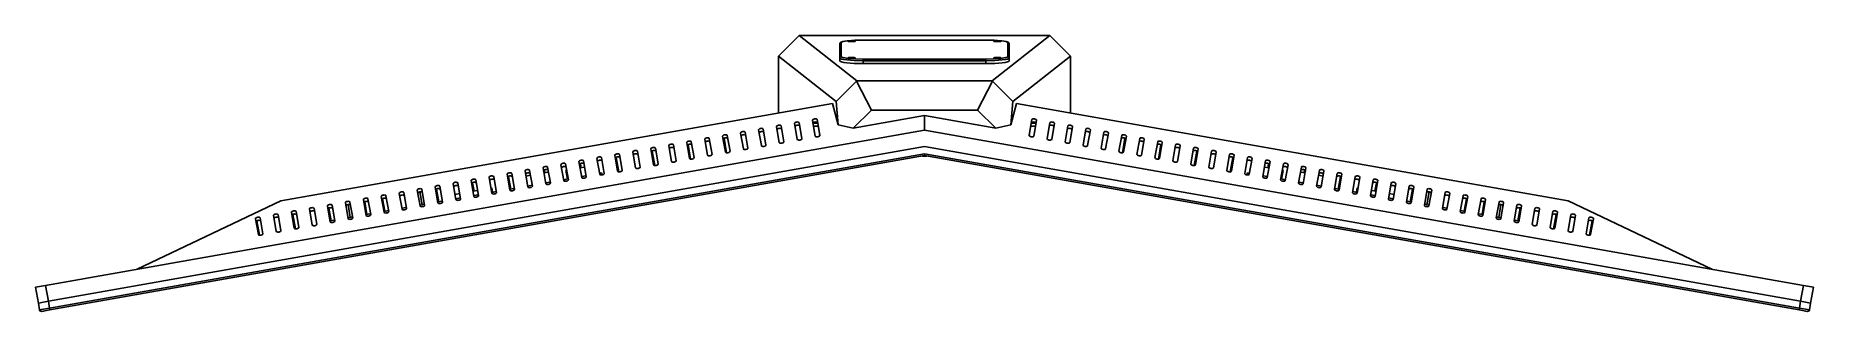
# Model space of a CAD drawing. Header units: millimetres. Extents: x -609 to 609, y -46 to 143.
import ezdxf

# ---------------------------------------------------------------- set-up
doc = ezdxf.new("R2010")
doc.units = ezdxf.units.MM
doc.layers.add('OUTLINE', color=7, linetype='Continuous')

msp = doc.modelspace()

# ---------------------------------------------------------------- linework, layer by layer
at = {"layer": 'OUTLINE'}
for points in [[(-85.853, 143), (-100, 128.91)], [(85.853, 143), (-85.853, 143)], [(-85.853, 143), (-46.47, 112.056)], [(-58, 137.251), (-57.902, 137.727), (-57.518, 138.239), (-57.16, 138.481), (-56.632, 138.712), (-55.566, 139.009), (-54.409, 139.228), (-52.943, 139.431), (-49.252, 139.753), (-42, 139.965)], [(-58, 137.251), (-57.924, 137.632), (-57.707, 137.954), (-57.383, 138.169), (-57, 138.245)], [(-58, 127.656), (-58, 137.251)], [(-57, 138.245), (-56.712, 138.579), (-55.858, 138.901), (-54.472, 139.197), (-52.607, 139.457), (-47.74, 139.828), (-42, 139.958)], [(-57, 128.65), (-57, 138.245)], [(-47.4, 139.159), (-47.598, 139.272), (-48.162, 139.369), (-50, 139.456), (-51.838, 139.369), (-52.402, 139.272), (-52.6, 139.159)], [(-52.6, 139.159), (-52.402, 139.045), (-51.838, 138.949), (-50, 138.862), (-48.162, 138.949), (-47.598, 139.045), (-47.4, 139.159)], [(-42, 139.958), (-42, 139.965)], [(-42, 139.965), (-42, 139.958)], [(-42, 139.965), (42, 139.965)], [(-42, 139.958), (42, 139.958)], [(42, 139.958), (42, 139.965)], [(42, 139.965), (42, 139.958)], [(42, 139.965), (49.251, 139.753), (52.941, 139.431), (54.406, 139.228), (55.56, 139.01), (56.66, 138.702), (57.527, 138.23), (57.902, 137.728), (58, 137.251)], [(42, 139.958), (47.74, 139.828), (52.607, 139.457), (54.472, 139.197), (55.858, 138.901), (56.712, 138.579), (57, 138.245)], [(46.47, 112.056), (85.853, 143)], [(52.6, 139.159), (52.402, 139.272), (51.838, 139.369), (50, 139.456), (48.162, 139.369), (47.598, 139.272), (47.4, 139.159)], [(47.4, 139.159), (47.598, 139.045), (48.162, 138.949), (50, 138.862), (51.838, 138.949), (52.402, 139.045), (52.6, 139.159)], [(58, 137.251), (57.924, 137.632), (57.707, 137.954), (57.383, 138.169), (57, 138.245)], [(57, 138.245), (57, 128.65)], [(58, 137.251), (58, 127.656)], [(85.853, 143), (100, 128.91)], [(-100, 128.91), (-100, 90.061)], [(-100, 128.91), (-60.59, 97.945)], [(-58, 127.656), (-57.924, 128.036), (-57.707, 128.359), (-57.383, 128.574), (-57, 128.65)], [(-58, 127.656), (-58, 125.669)], [(-58, 125.669), (-58, 127.656)], [(-42, 125.828), (-48.123, 125.968), (-53.314, 126.364), (-55.304, 126.641), (-56.782, 126.957), (-57.693, 127.3), (-58, 127.656)], [(-58, 125.669), (-57.693, 125.313), (-56.782, 124.97), (-55.304, 124.654), (-53.314, 124.377), (-48.123, 123.981), (-42, 123.842)], [(-42, 126.936), (-47.74, 127.067), (-52.607, 127.438), (-54.472, 127.698), (-55.858, 127.994), (-56.712, 128.315), (-57, 128.65)], [(-47.4, 127.736), (-47.598, 127.849), (-48.162, 127.946), (-50, 128.033), (-51.838, 127.946), (-52.402, 127.849), (-52.6, 127.736)], [(-52.6, 127.736), (-52.402, 127.622), (-51.838, 127.526), (-50, 127.439), (-48.162, 127.526), (-47.598, 127.622), (-47.4, 127.736)], [(-42, 125.828), (-42, 126.936)], [(42, 126.936), (-42, 126.936)], [(-42, 123.842), (-42, 125.828)], [(42, 125.828), (-42, 125.828)], [(-42, 123.842), (42, 123.842)], [(57, 128.65), (56.712, 128.315), (55.858, 127.994), (54.472, 127.698), (52.607, 127.438), (47.74, 127.067), (42, 126.936)], [(58, 127.656), (57.693, 127.3), (56.782, 126.957), (55.304, 126.641), (53.314, 126.364), (48.123, 125.968), (42, 125.828)], [(42, 125.828), (42, 126.936)], [(42, 123.842), (42, 125.828)], [(42, 123.842), (48.123, 123.981), (53.314, 124.377), (55.304, 124.654), (56.782, 124.97), (57.693, 125.313), (58, 125.669)], [(52.6, 127.736), (52.402, 127.849), (51.838, 127.946), (50, 128.033), (48.162, 127.946), (47.598, 127.849), (47.4, 127.736)], [(47.4, 127.736), (47.598, 127.622), (48.162, 127.526), (50, 127.439), (51.838, 127.526), (52.402, 127.622), (52.6, 127.736)], [(58, 127.656), (57.924, 128.036), (57.707, 128.359), (57.383, 128.574), (57, 128.65)], [(58, 125.669), (58, 127.656)], [(60.59, 97.945), (100, 128.91)], [(100, 128.91), (100, 90.061)], [(-46.627, 111.852), (-60.59, 97.945)], [(-46.627, 111.852), (-46.47, 112.056)], [(-36.418, 92), (-46.627, 111.852)], [(46.47, 112.056), (-46.47, 112.056)], [(36.418, 92), (46.627, 111.852)], [(46.627, 111.852), (46.47, 112.056)], [(46.627, 111.852), (60.59, 97.945)], [(-60.59, 97.945), (-59.078, 81.923)], [(60.59, 97.945), (59.078, 81.923)], [(-441.13, 29.911), (-63.122, 96.564)], [(-76.759, 84.992), (-76.69, 85.303), (-76.392, 85.609), (-75.909, 85.863), (-75.316, 86.027), (-74.703, 86.075), (-74.163, 86.002), (-73.778, 85.816), (-73.607, 85.548)], [(-71.707, 74.77), (-73.607, 85.548)], [(-63.122, 96.564), (-59.078, 81.923)], [(-36.418, 92), (-48.83, 79.638)], [(-48.83, 79.638), (0, 88.248)], [(36.418, 92), (-36.418, 92)], [(0, 78.247), (0, 88.248)], [(48.83, 79.638), (0, 88.248)], [(36.418, 92), (48.83, 79.638)], [(63.122, 96.564), (59.078, 81.923)], [(441.13, 29.911), (63.122, 96.564)], [(73.607, 85.548), (71.707, 74.77)], [(73.607, 85.548), (73.778, 85.816), (74.163, 86.002), (74.703, 86.075), (75.316, 86.027), (75.909, 85.863), (76.392, 85.609), (76.69, 85.303), (76.759, 84.992)], [(0, 78.247), (-602.231, -27.943)], [(-138.309, 74.139), (-138.24, 74.45), (-137.942, 74.756), (-137.46, 75.01), (-136.867, 75.174), (-136.254, 75.222), (-135.714, 75.149), (-135.329, 74.963), (-135.158, 74.695)], [(-138.309, 74.139), (-136.409, 63.361)], [(-133.257, 63.917), (-135.158, 74.695)], [(-125.999, 76.31), (-125.93, 76.621), (-125.632, 76.926), (-125.15, 77.18), (-124.557, 77.344), (-123.944, 77.393), (-123.404, 77.319), (-123.019, 77.134), (-122.848, 76.866)], [(-125.999, 76.31), (-124.099, 65.532)], [(-125.618, 74.15), (-125.549, 74.461), (-125.251, 74.766), (-124.769, 75.02), (-124.176, 75.184), (-123.563, 75.233), (-123.023, 75.159), (-122.638, 74.974), (-122.467, 74.706)], [(-120.947, 66.088), (-122.848, 76.866)], [(-113.689, 78.481), (-113.62, 78.791), (-113.322, 79.097), (-112.84, 79.351), (-112.247, 79.515), (-111.634, 79.564), (-111.093, 79.49), (-110.709, 79.305), (-110.538, 79.036)], [(-113.689, 78.481), (-111.789, 67.703)], [(-113.308, 76.321), (-113.239, 76.631), (-112.941, 76.937), (-112.459, 77.191), (-111.866, 77.355), (-111.253, 77.404), (-110.713, 77.33), (-110.328, 77.145), (-110.157, 76.876)], [(-108.637, 68.258), (-110.538, 79.036)], [(-101.379, 80.651), (-101.31, 80.962), (-101.012, 81.267), (-100.529, 81.522), (-99.937, 81.685), (-99.323, 81.734), (-98.783, 81.66), (-98.399, 81.475), (-98.228, 81.207)], [(-101.379, 80.651), (-99.478, 69.873)], [(-100.998, 78.491), (-100.929, 78.802), (-100.631, 79.108), (-100.149, 79.362), (-99.556, 79.526), (-98.943, 79.574), (-98.403, 79.5), (-98.018, 79.315), (-97.847, 79.047)], [(-96.327, 70.429), (-98.228, 81.207)], [(-89.069, 82.822), (-89, 83.132), (-88.702, 83.438), (-88.219, 83.692), (-87.626, 83.856), (-87.013, 83.905), (-86.473, 83.831), (-86.088, 83.646), (-85.917, 83.377)], [(-89.069, 82.822), (-87.168, 72.044)], [(-88.688, 80.662), (-88.619, 80.973), (-88.321, 81.278), (-87.839, 81.532), (-87.246, 81.696), (-86.633, 81.745), (-86.092, 81.671), (-85.708, 81.486), (-85.537, 81.218)], [(-84.017, 72.6), (-85.917, 83.377)], [(-76.759, 84.992), (-74.858, 74.214)], [(-76.378, 82.833), (-76.309, 83.143), (-76.011, 83.449), (-75.528, 83.703), (-74.936, 83.867), (-74.322, 83.916), (-73.782, 83.842), (-73.397, 83.657), (-73.227, 83.388)], [(-76.37, 83), (-73.158, 83)], [(-76.073, 81.104), (-72.824, 81.104)], [(-71.707, 74.77), (-71.776, 74.46), (-72.074, 74.154), (-72.556, 73.9), (-73.149, 73.736), (-73.762, 73.687), (-74.302, 73.761), (-74.687, 73.946), (-74.858, 74.214)], [(-48.83, 79.638), (-59.078, 81.923)], [(0, 78.247), (602.231, -27.943)], [(59.078, 81.923), (48.83, 79.638)], [(74.858, 74.214), (74.687, 73.946), (74.302, 73.761), (73.762, 73.687), (73.149, 73.736), (72.556, 73.9), (72.074, 74.154), (71.776, 74.46), (71.707, 74.77)], [(72.824, 81.104), (76.073, 81.104)], [(73.158, 83), (76.37, 83)], [(73.227, 83.388), (73.397, 83.657), (73.782, 83.842), (74.322, 83.916), (74.936, 83.867), (75.528, 83.703), (76.011, 83.449), (76.309, 83.143), (76.378, 82.833)], [(74.858, 74.214), (76.759, 84.992)], [(85.917, 83.377), (84.017, 72.6)], [(85.537, 81.218), (85.708, 81.486), (86.092, 81.671), (86.633, 81.745), (87.246, 81.696), (87.839, 81.532), (88.321, 81.278), (88.619, 80.973), (88.688, 80.662)], [(85.917, 83.377), (86.088, 83.646), (86.473, 83.831), (87.013, 83.905), (87.626, 83.856), (88.219, 83.692), (88.702, 83.438), (89, 83.132), (89.069, 82.822)], [(87.168, 72.044), (89.069, 82.822)], [(98.228, 81.207), (96.327, 70.429)], [(97.847, 79.047), (98.018, 79.315), (98.403, 79.5), (98.943, 79.574), (99.556, 79.526), (100.149, 79.362), (100.631, 79.108), (100.929, 78.802), (100.998, 78.491)], [(98.228, 81.207), (98.399, 81.475), (98.783, 81.66), (99.323, 81.734), (99.937, 81.685), (100.529, 81.522), (101.012, 81.267), (101.31, 80.962), (101.379, 80.651)], [(99.478, 69.873), (101.379, 80.651)], [(110.538, 79.036), (108.637, 68.258)], [(110.157, 76.876), (110.328, 77.145), (110.713, 77.33), (111.253, 77.404), (111.866, 77.355), (112.459, 77.191), (112.941, 76.937), (113.239, 76.631), (113.308, 76.321)], [(110.538, 79.036), (110.709, 79.305), (111.093, 79.49), (111.634, 79.564), (112.247, 79.515), (112.84, 79.351), (113.322, 79.097), (113.62, 78.791), (113.689, 78.481)], [(111.789, 67.703), (113.689, 78.481)], [(122.848, 76.866), (120.947, 66.088)], [(122.467, 74.706), (122.638, 74.974), (123.023, 75.159), (123.563, 75.233), (124.176, 75.184), (124.769, 75.02), (125.251, 74.766), (125.549, 74.461), (125.618, 74.15)], [(122.848, 76.866), (123.019, 77.134), (123.404, 77.319), (123.944, 77.393), (124.557, 77.344), (125.15, 77.18), (125.632, 76.926), (125.93, 76.621), (125.999, 76.31)], [(124.099, 65.532), (125.999, 76.31)], [(135.158, 74.695), (133.257, 63.917)], [(135.158, 74.695), (135.329, 74.963), (135.714, 75.149), (136.254, 75.222), (136.867, 75.174), (137.46, 75.01), (137.942, 74.756), (138.24, 74.45), (138.309, 74.139)], [(136.409, 63.361), (138.309, 74.139)], [(0, 67.077), (-600.321, -38.776)], [(0, 67.077), (-600.321, -38.776)], [(-599.487, -43.503), (0, 62.203)], [(-599.279, -44.684), (0, 60.985)], [(-212.17, 61.116), (-212.101, 61.426), (-211.803, 61.732), (-211.32, 61.986), (-210.727, 62.15), (-210.114, 62.199), (-209.574, 62.125), (-209.189, 61.94), (-209.018, 61.671)], [(-212.17, 61.116), (-210.269, 50.338)], [(-207.118, 50.893), (-209.018, 61.671)], [(-199.86, 63.286), (-199.791, 63.597), (-199.492, 63.903), (-199.01, 64.157), (-198.417, 64.321), (-197.804, 64.369), (-197.264, 64.296), (-196.879, 64.11), (-196.708, 63.842)], [(-199.86, 63.286), (-197.959, 52.508)], [(-199.479, 61.127), (-199.41, 61.437), (-199.112, 61.743), (-198.629, 61.997), (-198.037, 62.161), (-197.423, 62.21), (-196.883, 62.136), (-196.498, 61.951), (-196.327, 61.682)], [(-194.808, 53.064), (-196.708, 63.842)], [(-187.55, 65.457), (-187.481, 65.768), (-187.182, 66.073), (-186.7, 66.327), (-186.107, 66.491), (-185.494, 66.54), (-184.954, 66.466), (-184.569, 66.281), (-184.398, 66.013)], [(-187.55, 65.457), (-185.649, 54.679)], [(-187.169, 63.297), (-187.1, 63.608), (-186.802, 63.913), (-186.319, 64.167), (-185.726, 64.331), (-185.113, 64.38), (-184.573, 64.306), (-184.188, 64.121), (-184.017, 63.853)], [(-186.59, 64.044), (-184.85, 54.175)], [(-182.498, 55.235), (-184.398, 66.013)], [(-175.24, 67.628), (-175.171, 67.938), (-174.872, 68.244), (-174.39, 68.498), (-173.797, 68.662), (-173.184, 68.711), (-172.644, 68.637), (-172.259, 68.452), (-172.088, 68.183)], [(-175.24, 67.628), (-173.339, 56.85)], [(-174.859, 65.468), (-174.79, 65.778), (-174.491, 66.084), (-174.009, 66.338), (-173.416, 66.502), (-172.803, 66.551), (-172.263, 66.477), (-171.878, 66.292), (-171.707, 66.023)], [(-170.188, 57.405), (-172.088, 68.183)], [(-162.929, 69.798), (-162.861, 70.109), (-162.562, 70.414), (-162.08, 70.668), (-161.487, 70.832), (-160.874, 70.881), (-160.334, 70.807), (-159.949, 70.622), (-159.778, 70.354)], [(-162.929, 69.798), (-161.029, 59.02)], [(-162.549, 67.638), (-162.48, 67.949), (-162.181, 68.255), (-161.699, 68.509), (-161.106, 68.673), (-160.493, 68.721), (-159.953, 68.647), (-159.568, 68.462), (-159.397, 68.194)], [(-161.969, 68.385), (-160.229, 58.516)], [(-157.878, 59.576), (-159.778, 70.354)], [(-150.619, 71.969), (-150.55, 72.279), (-150.252, 72.585), (-149.77, 72.839), (-149.177, 73.003), (-148.564, 73.052), (-148.024, 72.978), (-147.639, 72.793), (-147.468, 72.524)], [(-150.619, 71.969), (-148.719, 61.191)], [(-150.238, 69.809), (-150.17, 70.12), (-149.871, 70.425), (-149.389, 70.679), (-148.796, 70.843), (-148.183, 70.892), (-147.643, 70.818), (-147.258, 70.633), (-147.087, 70.365)], [(-145.567, 61.746), (-145.636, 61.436), (-145.935, 61.13), (-146.417, 60.876), (-147.01, 60.712), (-147.623, 60.664), (-148.163, 60.737), (-148.548, 60.923), (-148.719, 61.191)], [(-145.567, 61.746), (-147.468, 72.524)], [(-137.928, 71.98), (-137.859, 72.29), (-137.561, 72.596), (-137.079, 72.85), (-136.486, 73.014), (-135.873, 73.063), (-135.333, 72.989), (-134.948, 72.804), (-134.777, 72.535)], [(-137.349, 72.726), (-135.609, 62.858)], [(-133.257, 63.917), (-133.326, 63.607), (-133.625, 63.301), (-134.107, 63.047), (-134.7, 62.883), (-135.313, 62.834), (-135.853, 62.908), (-136.238, 63.093), (-136.409, 63.361)], [(-120.947, 66.088), (-121.016, 65.777), (-121.314, 65.471), (-121.797, 65.217), (-122.39, 65.054), (-123.003, 65.005), (-123.543, 65.079), (-123.928, 65.264), (-124.099, 65.532)], [(-108.637, 68.258), (-108.706, 67.948), (-109.004, 67.642), (-109.487, 67.388), (-110.08, 67.224), (-110.693, 67.175), (-111.233, 67.249), (-111.618, 67.434), (-111.789, 67.703)], [(-96.327, 70.429), (-96.396, 70.118), (-96.694, 69.813), (-97.177, 69.559), (-97.769, 69.395), (-98.383, 69.346), (-98.923, 69.42), (-99.307, 69.605), (-99.478, 69.873)], [(-84.017, 72.6), (-84.086, 72.289), (-84.384, 71.983), (-84.866, 71.729), (-85.459, 71.565), (-86.072, 71.517), (-86.613, 71.59), (-86.997, 71.776), (-87.168, 72.044)], [(0, 67.077), (600.321, -38.776)], [(0, 67.077), (600.321, -38.776)], [(599.487, -43.503), (0, 62.203)], [(0, 62.203), (0, 60.985)], [(599.279, -44.684), (0, 60.985)], [(87.168, 72.044), (86.997, 71.776), (86.613, 71.59), (86.072, 71.517), (85.459, 71.565), (84.866, 71.729), (84.384, 71.983), (84.086, 72.289), (84.017, 72.6)], [(99.478, 69.873), (99.307, 69.605), (98.923, 69.42), (98.383, 69.346), (97.769, 69.395), (97.177, 69.559), (96.694, 69.813), (96.396, 70.118), (96.327, 70.429)], [(111.789, 67.703), (111.618, 67.434), (111.233, 67.249), (110.693, 67.175), (110.08, 67.224), (109.487, 67.388), (109.004, 67.642), (108.706, 67.948), (108.637, 68.258)], [(124.099, 65.532), (123.928, 65.264), (123.543, 65.079), (123.003, 65.005), (122.39, 65.054), (121.797, 65.217), (121.314, 65.471), (121.016, 65.777), (120.947, 66.088)], [(136.409, 63.361), (136.238, 63.093), (135.853, 62.908), (135.313, 62.834), (134.7, 62.883), (134.107, 63.047), (133.625, 63.301), (133.326, 63.607), (133.257, 63.917)], [(134.777, 72.535), (134.948, 72.804), (135.333, 72.989), (135.873, 73.063), (136.486, 73.014), (137.079, 72.85), (137.561, 72.596), (137.859, 72.29), (137.928, 71.98)], [(135.609, 62.858), (137.349, 72.726)], [(147.468, 72.524), (145.567, 61.746)], [(148.719, 61.191), (148.548, 60.923), (148.163, 60.737), (147.623, 60.664), (147.01, 60.712), (146.417, 60.876), (145.935, 61.13), (145.636, 61.436), (145.567, 61.746)], [(147.087, 70.365), (147.258, 70.633), (147.643, 70.818), (148.183, 70.892), (148.796, 70.843), (149.389, 70.679), (149.871, 70.425), (150.17, 70.12), (150.238, 69.809)], [(147.468, 72.524), (147.639, 72.793), (148.024, 72.978), (148.564, 73.052), (149.177, 73.003), (149.77, 72.839), (150.252, 72.585), (150.55, 72.279), (150.619, 71.969)], [(148.719, 61.191), (150.619, 71.969)], [(159.778, 70.354), (157.878, 59.576)], [(159.397, 68.194), (159.568, 68.462), (159.953, 68.647), (160.493, 68.721), (161.106, 68.673), (161.699, 68.509), (162.181, 68.255), (162.48, 67.949), (162.549, 67.638)], [(159.778, 70.354), (159.949, 70.622), (160.334, 70.807), (160.874, 70.881), (161.487, 70.832), (162.08, 70.668), (162.562, 70.414), (162.861, 70.109), (162.929, 69.798)], [(160.229, 58.516), (161.969, 68.385)], [(161.029, 59.02), (162.929, 69.798)], [(172.088, 68.183), (170.188, 57.405)], [(171.707, 66.023), (171.878, 66.292), (172.263, 66.477), (172.803, 66.551), (173.416, 66.502), (174.009, 66.338), (174.491, 66.084), (174.79, 65.778), (174.859, 65.468)], [(172.088, 68.183), (172.259, 68.452), (172.644, 68.637), (173.184, 68.711), (173.797, 68.662), (174.39, 68.498), (174.872, 68.244), (175.171, 67.938), (175.24, 67.628)], [(173.339, 56.85), (175.24, 67.628)], [(184.398, 66.013), (182.498, 55.235)], [(184.017, 63.853), (184.188, 64.121), (184.573, 64.306), (185.113, 64.38), (185.726, 64.331), (186.319, 64.167), (186.802, 63.913), (187.1, 63.608), (187.169, 63.297)], [(184.398, 66.013), (184.569, 66.281), (184.954, 66.466), (185.494, 66.54), (186.107, 66.491), (186.7, 66.327), (187.182, 66.073), (187.481, 65.768), (187.55, 65.457)], [(184.85, 54.175), (186.59, 64.044)], [(185.649, 54.679), (187.55, 65.457)], [(196.708, 63.842), (194.808, 53.064)], [(196.327, 61.682), (196.498, 61.951), (196.883, 62.136), (197.423, 62.21), (198.037, 62.161), (198.629, 61.997), (199.112, 61.743), (199.41, 61.437), (199.479, 61.127)], [(196.708, 63.842), (196.879, 64.11), (197.264, 64.296), (197.804, 64.369), (198.417, 64.321), (199.01, 64.157), (199.492, 63.903), (199.791, 63.597), (199.86, 63.286)], [(197.959, 52.508), (199.86, 63.286)], [(209.018, 61.671), (207.118, 50.893)], [(209.018, 61.671), (209.189, 61.94), (209.574, 62.125), (210.114, 62.199), (210.727, 62.15), (211.32, 61.986), (211.803, 61.732), (212.101, 61.426), (212.17, 61.116)], [(210.269, 50.338), (212.17, 61.116)], [(-286.03, 48.092), (-285.961, 48.403), (-285.663, 48.708), (-285.181, 48.962), (-284.588, 49.126), (-283.975, 49.175), (-283.435, 49.101), (-283.05, 48.916), (-282.879, 48.648)], [(-273.72, 50.263), (-273.651, 50.573), (-273.353, 50.879), (-272.871, 51.133), (-272.278, 51.297), (-271.665, 51.346), (-271.125, 51.272), (-270.74, 51.087), (-270.569, 50.818)], [(-273.72, 50.263), (-271.82, 39.485)], [(-273.339, 48.103), (-273.271, 48.414), (-272.972, 48.719), (-272.49, 48.973), (-271.897, 49.137), (-271.284, 49.186), (-270.744, 49.112), (-270.359, 48.927), (-270.188, 48.659)], [(-268.668, 40.04), (-270.569, 50.818)], [(-261.41, 52.433), (-261.341, 52.744), (-261.043, 53.05), (-260.561, 53.304), (-259.968, 53.468), (-259.355, 53.516), (-258.815, 53.443), (-258.43, 53.257), (-258.259, 52.989)], [(-261.41, 52.433), (-259.51, 41.655)], [(-261.029, 50.274), (-260.96, 50.584), (-260.662, 50.89), (-260.18, 51.144), (-259.587, 51.308), (-258.974, 51.356), (-258.434, 51.283), (-258.049, 51.098), (-257.878, 50.829)], [(-257.673, 49.668), (-260.825, 49.112)], [(-260.45, 51.02), (-260.135, 49.234)], [(-256.358, 42.211), (-258.259, 52.989)], [(-249.1, 54.604), (-249.031, 54.915), (-248.733, 55.22), (-248.251, 55.474), (-247.658, 55.638), (-247.045, 55.687), (-246.505, 55.613), (-246.12, 55.428), (-245.949, 55.16)], [(-249.1, 54.604), (-247.2, 43.826)], [(-248.719, 52.444), (-248.65, 52.755), (-248.352, 53.06), (-247.87, 53.314), (-247.277, 53.478), (-246.664, 53.527), (-246.124, 53.453), (-245.739, 53.268), (-245.568, 53)], [(-244.048, 44.382), (-245.949, 55.16)], [(-245.189, 50.854), (-245.78, 50.75)], [(-245.78, 50.75), (-244.738, 44.841)], [(-236.79, 56.775), (-236.721, 57.085), (-236.423, 57.391), (-235.941, 57.645), (-235.348, 57.809), (-234.735, 57.858), (-234.194, 57.784), (-233.81, 57.599), (-233.639, 57.33)], [(-236.79, 56.775), (-234.89, 45.997)], [(-236.409, 54.615), (-236.34, 54.925), (-236.042, 55.231), (-235.56, 55.485), (-234.967, 55.649), (-234.354, 55.698), (-233.814, 55.624), (-233.429, 55.439), (-233.258, 55.17)], [(-232.879, 53.025), (-236.031, 52.469)], [(-235.83, 55.362), (-235.341, 52.59)], [(-231.738, 46.552), (-233.639, 57.33)], [(-224.48, 58.945), (-224.411, 59.256), (-224.113, 59.561), (-223.63, 59.815), (-223.038, 59.979), (-222.424, 60.028), (-221.884, 59.954), (-221.499, 59.769), (-221.329, 59.501)], [(-224.48, 58.945), (-222.579, 48.167)], [(-224.099, 56.785), (-224.03, 57.096), (-223.732, 57.402), (-223.25, 57.656), (-222.657, 57.82), (-222.044, 57.868), (-221.503, 57.794), (-221.119, 57.609), (-220.948, 57.341)], [(-221.103, 49.008), (-222.679, 48.731)], [(-219.428, 48.723), (-221.329, 59.501)], [(-221.103, 49.008), (-220.87, 47.689)], [(-211.789, 58.956), (-211.72, 59.267), (-211.422, 59.572), (-210.939, 59.826), (-210.347, 59.99), (-209.733, 60.039), (-209.193, 59.965), (-208.809, 59.78), (-208.638, 59.512)], [(-211.21, 59.703), (-209.47, 49.834)], [(-207.118, 50.893), (-207.187, 50.583), (-207.485, 50.277), (-207.967, 50.023), (-208.56, 49.859), (-209.173, 49.811), (-209.714, 49.884), (-210.098, 50.07), (-210.269, 50.338)], [(-194.808, 53.064), (-194.877, 52.753), (-195.175, 52.448), (-195.657, 52.194), (-196.25, 52.03), (-196.863, 51.981), (-197.403, 52.055), (-197.788, 52.24), (-197.959, 52.508)], [(-182.498, 55.235), (-182.567, 54.924), (-182.865, 54.618), (-183.347, 54.364), (-183.94, 54.2), (-184.553, 54.152), (-185.093, 54.226), (-185.478, 54.411), (-185.649, 54.679)], [(-170.188, 57.405), (-170.257, 57.095), (-170.555, 56.789), (-171.037, 56.535), (-171.63, 56.371), (-172.243, 56.322), (-172.783, 56.396), (-173.168, 56.581), (-173.339, 56.85)], [(-157.878, 59.576), (-157.946, 59.265), (-158.245, 58.96), (-158.727, 58.706), (-159.32, 58.542), (-159.933, 58.493), (-160.473, 58.567), (-160.858, 58.752), (-161.029, 59.02)], [(-1.4, 60.6), (-1.706, 60.684)], [(1.4, 60.6), (-1.4, 60.6)], [(1.706, 60.684), (1.4, 60.6)], [(161.029, 59.02), (160.858, 58.752), (160.473, 58.567), (159.933, 58.493), (159.32, 58.542), (158.727, 58.706), (158.245, 58.96), (157.946, 59.265), (157.878, 59.576)], [(173.339, 56.85), (173.168, 56.581), (172.783, 56.396), (172.243, 56.322), (171.63, 56.371), (171.037, 56.535), (170.555, 56.789), (170.257, 57.095), (170.188, 57.405)], [(185.649, 54.679), (185.478, 54.411), (185.093, 54.226), (184.553, 54.152), (183.94, 54.2), (183.347, 54.364), (182.865, 54.618), (182.567, 54.924), (182.498, 55.235)], [(197.959, 52.508), (197.788, 52.24), (197.403, 52.055), (196.863, 51.981), (196.25, 52.03), (195.657, 52.194), (195.175, 52.448), (194.877, 52.753), (194.808, 53.064)], [(210.269, 50.338), (210.098, 50.07), (209.714, 49.884), (209.173, 49.811), (208.56, 49.859), (207.967, 50.023), (207.485, 50.277), (207.187, 50.583), (207.118, 50.893)], [(208.638, 59.512), (208.809, 59.78), (209.193, 59.965), (209.733, 60.039), (210.347, 59.99), (210.939, 59.826), (211.422, 59.572), (211.72, 59.267), (211.789, 58.956)], [(209.47, 49.834), (211.21, 59.703)], [(221.329, 59.501), (219.428, 48.723)], [(221.103, 49.008), (220.87, 47.689)], [(220.948, 57.341), (221.119, 57.609), (221.503, 57.794), (222.044, 57.868), (222.657, 57.82), (223.25, 57.656), (223.732, 57.402), (224.03, 57.096), (224.099, 56.785)], [(221.103, 49.008), (222.679, 48.731)], [(221.329, 59.501), (221.499, 59.769), (221.884, 59.954), (222.424, 60.028), (223.038, 59.979), (223.63, 59.815), (224.113, 59.561), (224.411, 59.256), (224.48, 58.945)], [(222.579, 48.167), (224.48, 58.945)], [(233.639, 57.33), (231.738, 46.552)], [(232.879, 53.025), (236.031, 52.469)], [(233.258, 55.17), (233.429, 55.439), (233.814, 55.624), (234.354, 55.698), (234.967, 55.649), (235.56, 55.485), (236.042, 55.231), (236.34, 54.925), (236.409, 54.615)], [(233.639, 57.33), (233.81, 57.599), (234.194, 57.784), (234.735, 57.858), (235.348, 57.809), (235.941, 57.645), (236.423, 57.391), (236.721, 57.085), (236.79, 56.775)], [(234.89, 45.997), (236.79, 56.775)], [(235.341, 52.59), (235.83, 55.362)], [(245.949, 55.16), (244.048, 44.382)], [(245.78, 50.75), (244.738, 44.841)], [(245.189, 50.854), (245.78, 50.75)], [(245.568, 53), (245.739, 53.268), (246.124, 53.453), (246.664, 53.527), (247.277, 53.478), (247.87, 53.314), (248.352, 53.06), (248.65, 52.755), (248.719, 52.444)], [(245.949, 55.16), (246.12, 55.428), (246.505, 55.613), (247.045, 55.687), (247.658, 55.638), (248.251, 55.474), (248.733, 55.22), (249.031, 54.915), (249.1, 54.604)], [(247.2, 43.826), (249.1, 54.604)], [(258.259, 52.989), (256.358, 42.211)], [(257.673, 49.668), (260.825, 49.112)], [(257.878, 50.829), (258.049, 51.098), (258.434, 51.283), (258.974, 51.356), (259.587, 51.308), (260.18, 51.144), (260.662, 50.89), (260.96, 50.584), (261.029, 50.274)], [(258.259, 52.989), (258.43, 53.257), (258.815, 53.443), (259.355, 53.516), (259.968, 53.468), (260.561, 53.304), (261.043, 53.05), (261.341, 52.744), (261.41, 52.433)], [(259.51, 41.655), (261.41, 52.433)], [(260.135, 49.234), (260.45, 51.02)], [(270.569, 50.818), (268.668, 40.04)], [(270.188, 48.659), (270.359, 48.927), (270.744, 49.112), (271.284, 49.186), (271.897, 49.137), (272.49, 48.973), (272.972, 48.719), (273.271, 48.414), (273.339, 48.103)], [(270.569, 50.818), (270.74, 51.087), (271.125, 51.272), (271.665, 51.346), (272.278, 51.297), (272.871, 51.133), (273.353, 50.879), (273.651, 50.573), (273.72, 50.263)], [(271.82, 39.485), (273.72, 50.263)], [(282.879, 48.648), (283.05, 48.916), (283.435, 49.101), (283.975, 49.175), (284.588, 49.126), (285.181, 48.962), (285.663, 48.708), (285.961, 48.403), (286.03, 48.092)], [(-347.581, 37.239), (-347.512, 37.55), (-347.214, 37.855), (-346.731, 38.109), (-346.139, 38.273), (-345.525, 38.322), (-344.985, 38.248), (-344.6, 38.063), (-344.429, 37.795)], [(-347.581, 37.239), (-345.68, 26.461)], [(-342.529, 27.017), (-344.429, 37.795)], [(-335.271, 39.41), (-335.202, 39.72), (-334.904, 40.026), (-334.421, 40.28), (-333.828, 40.444), (-333.215, 40.493), (-332.675, 40.419), (-332.29, 40.234), (-332.119, 39.965)], [(-335.271, 39.41), (-333.37, 28.632)], [(-334.89, 37.25), (-334.821, 37.561), (-334.523, 37.866), (-334.04, 38.12), (-333.448, 38.284), (-332.834, 38.333), (-332.294, 38.259), (-331.91, 38.074), (-331.739, 37.806)], [(-334.311, 37.997), (-332.78, 29.317)], [(-330.219, 29.187), (-332.119, 39.965)], [(-322.961, 41.58), (-322.892, 41.891), (-322.593, 42.197), (-322.111, 42.451), (-321.518, 42.615), (-320.905, 42.663), (-320.365, 42.589), (-319.98, 42.404), (-319.809, 42.136)], [(-322.961, 41.58), (-321.06, 30.802)], [(-322.58, 39.421), (-322.511, 39.731), (-322.213, 40.037), (-321.73, 40.291), (-321.138, 40.455), (-320.524, 40.503), (-319.984, 40.43), (-319.599, 40.245), (-319.428, 39.976)], [(-317.909, 31.358), (-319.809, 42.136)], [(-310.651, 43.751), (-310.582, 44.062), (-310.283, 44.367), (-309.801, 44.621), (-309.208, 44.785), (-308.595, 44.834), (-308.055, 44.76), (-307.67, 44.575), (-307.499, 44.307)], [(-310.651, 43.751), (-308.75, 32.973)], [(-310.27, 41.591), (-310.201, 41.902), (-309.903, 42.207), (-309.42, 42.461), (-308.827, 42.625), (-308.214, 42.674), (-307.674, 42.6), (-307.289, 42.415), (-307.118, 42.147)], [(-309.691, 42.338), (-308.681, 36.612)], [(-306.219, 37.047), (-309.37, 36.491)], [(-305.599, 33.529), (-307.499, 44.307)], [(-298.34, 45.922), (-298.272, 46.232), (-297.973, 46.538), (-297.491, 46.792), (-296.898, 46.956), (-296.285, 47.005), (-295.745, 46.931), (-295.36, 46.746), (-295.189, 46.477)], [(-298.34, 45.922), (-296.44, 35.144)], [(-297.96, 43.762), (-297.891, 44.072), (-297.592, 44.378), (-297.11, 44.632), (-296.517, 44.796), (-295.904, 44.845), (-295.364, 44.771), (-294.979, 44.586), (-294.808, 44.317)], [(-296.469, 38.766), (-297.06, 38.661)], [(-296.469, 38.766), (-295.948, 35.811)], [(-293.289, 35.699), (-295.189, 46.477)], [(-286.03, 48.092), (-284.13, 37.314)], [(-285.65, 45.932), (-285.581, 46.243), (-285.282, 46.549), (-284.8, 46.803), (-284.207, 46.967), (-283.594, 47.015), (-283.054, 46.941), (-282.669, 46.756), (-282.498, 46.488)], [(-285.07, 46.679), (-283.54, 37.999)], [(-281.078, 38.433), (-284.229, 37.878)], [(-280.979, 37.87), (-281.047, 37.559), (-281.346, 37.254), (-281.828, 37), (-282.421, 36.836), (-283.034, 36.787), (-283.574, 36.861), (-283.959, 37.046), (-284.13, 37.314)], [(-280.979, 37.87), (-282.879, 48.648)], [(-269.983, 47.498), (-273.135, 46.942)], [(-268.768, 40.604), (-271.919, 40.048)], [(-268.668, 40.04), (-268.737, 39.73), (-269.036, 39.424), (-269.518, 39.17), (-270.111, 39.006), (-270.724, 38.958), (-271.264, 39.031), (-271.649, 39.217), (-271.82, 39.485)], [(-256.458, 42.775), (-259.609, 42.219)], [(-256.358, 42.211), (-256.427, 41.9), (-256.726, 41.595), (-257.208, 41.341), (-257.801, 41.177), (-258.414, 41.128), (-258.954, 41.202), (-259.339, 41.387), (-259.51, 41.655)], [(-244.148, 44.945), (-247.299, 44.389)], [(-244.048, 44.382), (-244.117, 44.071), (-244.415, 43.765), (-244.898, 43.511), (-245.491, 43.347), (-246.104, 43.299), (-246.644, 43.373), (-247.029, 43.558), (-247.2, 43.826)], [(-231.838, 47.116), (-234.989, 46.56)], [(-231.738, 46.552), (-231.807, 46.242), (-232.105, 45.936), (-232.588, 45.682), (-233.18, 45.518), (-233.794, 45.469), (-234.334, 45.543), (-234.719, 45.728), (-234.89, 45.997)], [(-219.428, 48.723), (-219.497, 48.412), (-219.795, 48.107), (-220.278, 47.853), (-220.87, 47.689), (-221.484, 47.64), (-222.024, 47.714), (-222.408, 47.899), (-222.579, 48.167)], [(222.579, 48.167), (222.408, 47.899), (222.024, 47.714), (221.484, 47.64), (220.87, 47.689), (220.278, 47.853), (219.795, 48.107), (219.497, 48.412), (219.428, 48.723)], [(234.89, 45.997), (234.719, 45.728), (234.334, 45.543), (233.794, 45.469), (233.18, 45.518), (232.588, 45.682), (232.105, 45.936), (231.807, 46.242), (231.738, 46.552)], [(231.838, 47.116), (234.989, 46.56)], [(247.2, 43.826), (247.029, 43.558), (246.644, 43.373), (246.104, 43.299), (245.491, 43.347), (244.898, 43.511), (244.415, 43.765), (244.117, 44.071), (244.048, 44.382)], [(244.148, 44.945), (247.299, 44.389)], [(259.51, 41.655), (259.339, 41.387), (258.954, 41.202), (258.414, 41.128), (257.801, 41.177), (257.208, 41.341), (256.726, 41.595), (256.427, 41.9), (256.358, 42.211)], [(256.458, 42.775), (259.609, 42.219)], [(271.82, 39.485), (271.649, 39.217), (271.264, 39.031), (270.724, 38.958), (270.111, 39.006), (269.518, 39.17), (269.036, 39.424), (268.737, 39.73), (268.668, 40.04)], [(268.768, 40.604), (271.919, 40.048)], [(269.983, 47.498), (273.135, 46.942)], [(282.879, 48.648), (280.979, 37.87)], [(284.13, 37.314), (283.959, 37.046), (283.574, 36.861), (283.034, 36.787), (282.421, 36.836), (281.828, 37), (281.346, 37.254), (281.047, 37.559), (280.979, 37.87)], [(281.078, 38.433), (284.229, 37.878)], [(282.498, 46.488), (282.669, 46.756), (283.054, 46.941), (283.594, 47.015), (284.207, 46.967), (284.8, 46.803), (285.282, 46.549), (285.581, 46.243), (285.65, 45.932)], [(283.54, 37.999), (285.07, 46.679)], [(284.13, 37.314), (286.03, 48.092)], [(295.189, 46.477), (293.289, 35.699)], [(294.808, 44.317), (294.979, 44.586), (295.364, 44.771), (295.904, 44.845), (296.517, 44.796), (297.11, 44.632), (297.592, 44.378), (297.891, 44.072), (297.96, 43.762)], [(295.189, 46.477), (295.36, 46.746), (295.745, 46.931), (296.285, 47.005), (296.898, 46.956), (297.491, 46.792), (297.973, 46.538), (298.272, 46.232), (298.34, 45.922)], [(296.469, 38.766), (295.948, 35.811)], [(296.44, 35.144), (298.34, 45.922)], [(296.469, 38.766), (297.06, 38.661)], [(307.499, 44.307), (305.599, 33.529)], [(306.219, 37.047), (309.37, 36.491)], [(307.118, 42.147), (307.289, 42.415), (307.674, 42.6), (308.214, 42.674), (308.827, 42.625), (309.42, 42.461), (309.903, 42.207), (310.201, 41.902), (310.27, 41.591)], [(307.499, 44.307), (307.67, 44.575), (308.055, 44.76), (308.595, 44.834), (309.208, 44.785), (309.801, 44.621), (310.283, 44.367), (310.582, 44.062), (310.651, 43.751)], [(308.681, 36.612), (309.691, 42.338)], [(308.75, 32.973), (310.651, 43.751)], [(319.809, 42.136), (317.909, 31.358)], [(319.428, 39.976), (319.599, 40.245), (319.984, 40.43), (320.524, 40.503), (321.138, 40.455), (321.73, 40.291), (322.213, 40.037), (322.511, 39.731), (322.58, 39.421)], [(319.809, 42.136), (319.98, 42.404), (320.365, 42.589), (320.905, 42.663), (321.518, 42.615), (322.111, 42.451), (322.593, 42.197), (322.892, 41.891), (322.961, 41.58)], [(321.06, 30.802), (322.961, 41.58)], [(332.119, 39.965), (330.219, 29.187)], [(331.739, 37.806), (331.91, 38.074), (332.294, 38.259), (332.834, 38.333), (333.448, 38.284), (334.04, 38.12), (334.523, 37.866), (334.821, 37.561), (334.89, 37.25)], [(332.119, 39.965), (332.29, 40.234), (332.675, 40.419), (333.215, 40.493), (333.828, 40.444), (334.421, 40.28), (334.904, 40.026), (335.202, 39.72), (335.271, 39.41)], [(332.78, 29.317), (334.311, 37.997)], [(333.37, 28.632), (335.271, 39.41)], [(344.429, 37.795), (342.529, 27.017)], [(344.429, 37.795), (344.6, 38.063), (344.985, 38.248), (345.525, 38.322), (346.139, 38.273), (346.731, 38.109), (347.214, 37.855), (347.512, 37.55), (347.581, 37.239)], [(345.68, 26.461), (347.581, 37.239)], [(-539.499, -16.881), (-441.13, 29.911)], [(-421.441, 24.216), (-421.373, 24.526), (-421.074, 24.832), (-420.592, 25.086), (-419.999, 25.25), (-419.386, 25.298), (-418.846, 25.225), (-418.461, 25.04), (-418.29, 24.771)], [(-416.39, 13.993), (-418.29, 24.771)], [(-409.131, 26.386), (-409.062, 26.697), (-408.764, 27.002), (-408.282, 27.256), (-407.689, 27.42), (-407.076, 27.469), (-406.536, 27.395), (-406.151, 27.21), (-405.98, 26.942)], [(-409.131, 26.386), (-407.231, 15.608)], [(-408.751, 24.226), (-408.682, 24.537), (-408.383, 24.843), (-407.901, 25.097), (-407.308, 25.261), (-406.695, 25.309), (-406.155, 25.235), (-405.77, 25.05), (-405.599, 24.782)], [(-408.171, 24.973), (-406.641, 16.293)], [(-404.08, 16.164), (-405.98, 26.942)], [(-396.821, 28.557), (-396.752, 28.867), (-396.454, 29.173), (-395.972, 29.427), (-395.379, 29.591), (-394.766, 29.64), (-394.226, 29.566), (-393.841, 29.381), (-393.67, 29.112)], [(-396.821, 28.557), (-394.921, 17.779)], [(-396.44, 26.397), (-396.372, 26.708), (-396.073, 27.013), (-395.591, 27.267), (-394.998, 27.431), (-394.385, 27.48), (-393.845, 27.406), (-393.46, 27.221), (-393.289, 26.953)], [(-394.998, 27.431), (-393.444, 18.62)], [(-391.769, 18.334), (-393.67, 29.112)], [(-384.511, 30.727), (-384.442, 31.038), (-384.144, 31.344), (-383.662, 31.598), (-383.069, 31.762), (-382.456, 31.81), (-381.916, 31.736), (-381.531, 31.551), (-381.36, 31.283)], [(-384.511, 30.727), (-382.611, 19.949)], [(-384.13, 28.568), (-384.061, 28.878), (-383.763, 29.184), (-383.281, 29.438), (-382.688, 29.602), (-382.075, 29.65), (-381.535, 29.577), (-381.15, 29.391), (-380.979, 29.123)], [(-383.551, 29.314), (-382.021, 20.634)], [(-379.459, 20.505), (-381.36, 31.283)], [(-372.201, 32.898), (-372.132, 33.209), (-371.834, 33.514), (-371.352, 33.768), (-370.759, 33.932), (-370.146, 33.981), (-369.605, 33.907), (-369.221, 33.722), (-369.05, 33.454)], [(-372.201, 32.898), (-370.301, 22.12)], [(-371.82, 30.738), (-371.751, 31.049), (-371.453, 31.354), (-370.971, 31.608), (-370.378, 31.772), (-369.765, 31.821), (-369.225, 31.747), (-368.84, 31.562), (-368.669, 31.294)], [(-371.333, 31.433), (-369.809, 22.788)], [(-367.149, 22.676), (-369.05, 33.454)], [(-359.891, 35.069), (-359.822, 35.379), (-359.524, 35.685), (-359.041, 35.939), (-358.449, 36.103), (-357.835, 36.152), (-357.295, 36.078), (-356.911, 35.893), (-356.74, 35.624)], [(-359.891, 35.069), (-357.991, 24.291)], [(-359.51, 32.909), (-359.441, 33.219), (-359.143, 33.525), (-358.661, 33.779), (-358.068, 33.943), (-357.455, 33.992), (-356.915, 33.918), (-356.53, 33.733), (-356.359, 33.464)], [(-354.938, 25.41), (-358.09, 24.854)], [(-354.839, 24.846), (-354.908, 24.536), (-355.206, 24.23), (-355.689, 23.976), (-356.281, 23.812), (-356.895, 23.763), (-357.435, 23.837), (-357.82, 24.022), (-357.991, 24.291)], [(-354.839, 24.846), (-356.74, 35.624)], [(-347.2, 35.079), (-347.131, 35.39), (-346.833, 35.696), (-346.351, 35.95), (-345.758, 36.114), (-345.145, 36.162), (-344.604, 36.088), (-344.22, 35.903), (-344.049, 35.635)], [(-342.628, 27.58), (-345.78, 27.025)], [(-345.758, 36.114), (-344.204, 27.302)], [(-342.529, 27.017), (-342.598, 26.706), (-342.896, 26.401), (-343.379, 26.147), (-343.971, 25.983), (-344.584, 25.934), (-345.125, 26.008), (-345.509, 26.193), (-345.68, 26.461)], [(-330.318, 29.751), (-333.47, 29.195)], [(-330.219, 29.187), (-330.288, 28.877), (-330.586, 28.571), (-331.068, 28.317), (-331.661, 28.153), (-332.274, 28.105), (-332.815, 28.178), (-333.199, 28.363), (-333.37, 28.632)], [(-318.529, 34.876), (-321.681, 34.32)], [(-318.008, 31.921), (-321.16, 31.366)], [(-317.909, 31.358), (-317.978, 31.047), (-318.276, 30.742), (-318.758, 30.488), (-319.351, 30.324), (-319.964, 30.275), (-320.504, 30.349), (-320.889, 30.534), (-321.06, 30.802)], [(-305.698, 34.092), (-308.849, 33.536)], [(-305.599, 33.529), (-305.668, 33.218), (-305.966, 32.912), (-306.448, 32.658), (-307.041, 32.494), (-307.654, 32.446), (-308.194, 32.52), (-308.579, 32.705), (-308.75, 32.973)], [(-293.388, 36.263), (-296.539, 35.707)], [(-293.289, 35.699), (-293.358, 35.389), (-293.656, 35.083), (-294.138, 34.829), (-294.731, 34.665), (-295.344, 34.616), (-295.884, 34.69), (-296.269, 34.875), (-296.44, 35.144)], [(296.44, 35.144), (296.269, 34.875), (295.884, 34.69), (295.344, 34.616), (294.731, 34.665), (294.138, 34.829), (293.656, 35.083), (293.358, 35.389), (293.289, 35.699)], [(293.388, 36.263), (296.539, 35.707)], [(308.75, 32.973), (308.579, 32.705), (308.194, 32.52), (307.654, 32.446), (307.041, 32.494), (306.448, 32.658), (305.966, 32.912), (305.668, 33.218), (305.599, 33.529)], [(305.698, 34.092), (308.849, 33.536)], [(321.06, 30.802), (320.889, 30.534), (320.504, 30.349), (319.964, 30.275), (319.351, 30.324), (318.758, 30.488), (318.276, 30.742), (317.978, 31.047), (317.909, 31.358)], [(318.008, 31.921), (321.16, 31.366)], [(318.529, 34.876), (321.681, 34.32)], [(333.37, 28.632), (333.199, 28.363), (332.815, 28.178), (332.274, 28.105), (331.661, 28.153), (331.068, 28.317), (330.586, 28.571), (330.288, 28.877), (330.219, 29.187)], [(330.318, 29.751), (333.47, 29.195)], [(345.68, 26.461), (345.509, 26.193), (345.125, 26.008), (344.584, 25.934), (343.971, 25.983), (343.379, 26.147), (342.896, 26.401), (342.598, 26.706), (342.529, 27.017)], [(342.628, 27.58), (345.78, 27.025)], [(344.049, 35.635), (344.22, 35.903), (344.604, 36.088), (345.145, 36.162), (345.758, 36.114), (346.351, 35.95), (346.833, 35.696), (347.131, 35.39), (347.2, 35.079)], [(345.758, 36.114), (344.204, 27.302)], [(356.74, 35.624), (354.839, 24.846)], [(357.991, 24.291), (357.82, 24.022), (357.435, 23.837), (356.895, 23.763), (356.281, 23.812), (355.689, 23.976), (355.206, 24.23), (354.908, 24.536), (354.839, 24.846)], [(354.938, 25.41), (358.09, 24.854)], [(356.359, 33.464), (356.53, 33.733), (356.915, 33.918), (357.455, 33.992), (358.068, 33.943), (358.661, 33.779), (359.143, 33.525), (359.441, 33.219), (359.51, 32.909)], [(356.74, 35.624), (356.911, 35.893), (357.295, 36.078), (357.835, 36.152), (358.449, 36.103), (359.041, 35.939), (359.524, 35.685), (359.822, 35.379), (359.891, 35.069)], [(357.991, 24.291), (359.891, 35.069)], [(369.05, 33.454), (367.149, 22.676)], [(368.669, 31.294), (368.84, 31.562), (369.225, 31.747), (369.765, 31.821), (370.378, 31.772), (370.971, 31.608), (371.453, 31.354), (371.751, 31.049), (371.82, 30.738)], [(369.05, 33.454), (369.221, 33.722), (369.605, 33.907), (370.146, 33.981), (370.759, 33.932), (371.352, 33.768), (371.834, 33.514), (372.132, 33.209), (372.201, 32.898)], [(371.333, 31.433), (369.809, 22.788)], [(370.301, 22.12), (372.201, 32.898)], [(381.36, 31.283), (379.459, 20.505)], [(380.979, 29.123), (381.15, 29.391), (381.535, 29.577), (382.075, 29.65), (382.688, 29.602), (383.281, 29.438), (383.763, 29.184), (384.061, 28.878), (384.13, 28.568)], [(381.36, 31.283), (381.531, 31.551), (381.916, 31.736), (382.456, 31.81), (383.069, 31.762), (383.662, 31.598), (384.144, 31.344), (384.442, 31.038), (384.511, 30.727)], [(382.021, 20.634), (383.551, 29.314)], [(382.611, 19.949), (384.511, 30.727)], [(393.67, 29.112), (391.769, 18.334)], [(393.289, 26.953), (393.46, 27.221), (393.845, 27.406), (394.385, 27.48), (394.998, 27.431), (395.591, 27.267), (396.073, 27.013), (396.372, 26.708), (396.44, 26.397)], [(394.998, 27.431), (393.444, 18.62)], [(393.67, 29.112), (393.841, 29.381), (394.226, 29.566), (394.766, 29.64), (395.379, 29.591), (395.972, 29.427), (396.454, 29.173), (396.752, 28.867), (396.821, 28.557)], [(394.921, 17.779), (396.821, 28.557)], [(405.98, 26.942), (404.08, 16.164)], [(405.599, 24.782), (405.77, 25.05), (406.155, 25.235), (406.695, 25.309), (407.308, 25.261), (407.901, 25.097), (408.383, 24.843), (408.682, 24.537), (408.751, 24.226)], [(405.98, 26.942), (406.151, 27.21), (406.536, 27.395), (407.076, 27.469), (407.689, 27.42), (408.282, 27.256), (408.764, 27.002), (409.062, 26.697), (409.131, 26.386)], [(406.641, 16.293), (408.171, 24.973)], [(407.231, 15.608), (409.131, 26.386)], [(418.29, 24.771), (416.39, 13.993)], [(418.29, 24.771), (418.461, 25.04), (418.846, 25.225), (419.386, 25.298), (419.999, 25.25), (420.592, 25.086), (421.074, 24.832), (421.373, 24.526), (421.441, 24.216)], [(539.499, -16.881), (441.13, 29.911)], [(-458.372, 17.704), (-458.303, 18.014), (-458.005, 18.32), (-457.522, 18.574), (-456.929, 18.738), (-456.316, 18.787), (-455.776, 18.713), (-455.391, 18.528), (-455.22, 18.259)], [(-458.372, 17.704), (-456.471, 6.926)], [(-457.991, 15.544), (-457.922, 15.855), (-457.624, 16.16), (-457.141, 16.414), (-456.549, 16.578), (-455.935, 16.627), (-455.395, 16.553), (-455.01, 16.368), (-454.84, 16.1)], [(-457.412, 16.291), (-455.672, 6.422)], [(-453.32, 7.481), (-455.22, 18.259)], [(-446.062, 19.874), (-445.993, 20.185), (-445.694, 20.491), (-445.212, 20.745), (-444.619, 20.909), (-444.006, 20.957), (-443.466, 20.883), (-443.081, 20.698), (-442.91, 20.43)], [(-446.062, 19.874), (-444.161, 9.096)], [(-445.681, 17.715), (-445.612, 18.025), (-445.314, 18.331), (-444.831, 18.585), (-444.238, 18.749), (-443.625, 18.797), (-443.085, 18.724), (-442.7, 18.538), (-442.529, 18.27)], [(-441.01, 9.652), (-442.91, 20.43)], [(-433.752, 22.045), (-433.683, 22.356), (-433.384, 22.661), (-432.902, 22.915), (-432.309, 23.079), (-431.696, 23.128), (-431.156, 23.054), (-430.771, 22.869), (-430.6, 22.601)], [(-433.752, 22.045), (-431.851, 11.267)], [(-433.371, 19.885), (-433.302, 20.196), (-433.003, 20.501), (-432.521, 20.755), (-431.928, 20.919), (-431.315, 20.968), (-430.775, 20.894), (-430.39, 20.709), (-430.219, 20.441)], [(-432.792, 20.632), (-431.051, 10.763)], [(-428.7, 11.823), (-430.6, 22.601)], [(-421.441, 24.216), (-419.541, 13.438)], [(-421.061, 22.056), (-420.992, 22.366), (-420.693, 22.672), (-420.211, 22.926), (-419.618, 23.09), (-419.005, 23.139), (-418.465, 23.065), (-418.08, 22.88), (-417.909, 22.611)], [(-416.39, 13.993), (-416.459, 13.683), (-416.757, 13.377), (-417.239, 13.123), (-417.832, 12.959), (-418.445, 12.91), (-418.985, 12.984), (-419.37, 13.169), (-419.541, 13.438)], [(-404.179, 16.727), (-407.33, 16.172)], [(-404.08, 16.164), (-404.148, 15.853), (-404.447, 15.548), (-404.929, 15.294), (-405.522, 15.13), (-406.135, 15.081), (-406.675, 15.155), (-407.06, 15.34), (-407.231, 15.608)], [(-391.869, 18.898), (-395.02, 18.342)], [(-391.769, 18.334), (-391.838, 18.024), (-392.137, 17.718), (-392.619, 17.464), (-393.212, 17.3), (-393.825, 17.252), (-394.365, 17.325), (-394.75, 17.51), (-394.921, 17.779)], [(-379.559, 21.068), (-382.71, 20.513)], [(-379.459, 20.505), (-379.528, 20.194), (-379.827, 19.889), (-380.309, 19.635), (-380.902, 19.471), (-381.515, 19.422), (-382.055, 19.496), (-382.44, 19.681), (-382.611, 19.949)], [(-367.249, 23.239), (-370.4, 22.683)], [(-367.149, 22.676), (-367.218, 22.365), (-367.516, 22.059), (-367.999, 21.805), (-368.592, 21.641), (-369.205, 21.593), (-369.745, 21.667), (-370.13, 21.852), (-370.301, 22.12)], [(370.301, 22.12), (370.13, 21.852), (369.745, 21.667), (369.205, 21.593), (368.592, 21.641), (367.999, 21.805), (367.516, 22.059), (367.218, 22.365), (367.149, 22.676)], [(367.249, 23.239), (370.4, 22.683)], [(382.611, 19.949), (382.44, 19.681), (382.055, 19.496), (381.515, 19.422), (380.902, 19.471), (380.309, 19.635), (379.827, 19.889), (379.528, 20.194), (379.459, 20.505)], [(379.559, 21.068), (382.71, 20.513)], [(394.921, 17.779), (394.75, 17.51), (394.365, 17.325), (393.825, 17.252), (393.212, 17.3), (392.619, 17.464), (392.137, 17.718), (391.838, 18.024), (391.769, 18.334)], [(391.869, 18.898), (395.02, 18.342)], [(407.231, 15.608), (407.06, 15.34), (406.675, 15.155), (406.135, 15.081), (405.522, 15.13), (404.929, 15.294), (404.447, 15.548), (404.148, 15.853), (404.08, 16.164)], [(404.179, 16.727), (407.33, 16.172)], [(419.541, 13.438), (419.37, 13.169), (418.985, 12.984), (418.445, 12.91), (417.832, 12.959), (417.239, 13.123), (416.757, 13.377), (416.459, 13.683), (416.39, 13.993)], [(417.909, 22.611), (418.08, 22.88), (418.465, 23.065), (419.005, 23.139), (419.618, 23.09), (420.211, 22.926), (420.693, 22.672), (420.992, 22.366), (421.061, 22.056)], [(419.541, 13.438), (421.441, 24.216)], [(430.6, 22.601), (428.7, 11.823)], [(430.219, 20.441), (430.39, 20.709), (430.775, 20.894), (431.315, 20.968), (431.928, 20.919), (432.521, 20.755), (433.003, 20.501), (433.302, 20.196), (433.371, 19.885)], [(430.6, 22.601), (430.771, 22.869), (431.156, 23.054), (431.696, 23.128), (432.309, 23.079), (432.902, 22.915), (433.384, 22.661), (433.683, 22.356), (433.752, 22.045)], [(431.051, 10.763), (432.792, 20.632)], [(431.851, 11.267), (433.752, 22.045)], [(442.91, 20.43), (441.01, 9.652)], [(442.529, 18.27), (442.7, 18.538), (443.085, 18.724), (443.625, 18.797), (444.238, 18.749), (444.831, 18.585), (445.314, 18.331), (445.612, 18.025), (445.681, 17.715)], [(442.91, 20.43), (443.081, 20.698), (443.466, 20.883), (444.006, 20.957), (444.619, 20.909), (445.212, 20.745), (445.694, 20.491), (445.993, 20.185), (446.062, 19.874)], [(444.161, 9.096), (446.062, 19.874)], [(455.22, 18.259), (453.32, 7.481)], [(454.84, 16.1), (455.01, 16.368), (455.395, 16.553), (455.935, 16.627), (456.549, 16.578), (457.141, 16.414), (457.624, 16.16), (457.922, 15.855), (457.991, 15.544)], [(455.22, 18.259), (455.391, 18.528), (455.776, 18.713), (456.316, 18.787), (456.929, 18.738), (457.522, 18.574), (458.005, 18.32), (458.303, 18.014), (458.372, 17.704)], [(455.672, 6.422), (457.412, 16.291)], [(456.471, 6.926), (458.372, 17.704)], [(-453.32, 7.481), (-453.389, 7.171), (-453.687, 6.865), (-454.169, 6.611), (-454.762, 6.447), (-455.375, 6.398), (-455.915, 6.472), (-456.3, 6.657), (-456.471, 6.926)], [(-441.01, 9.652), (-441.079, 9.341), (-441.377, 9.036), (-441.859, 8.782), (-442.452, 8.618), (-443.065, 8.569), (-443.605, 8.643), (-443.99, 8.828), (-444.161, 9.096)], [(-428.7, 11.823), (-428.769, 11.512), (-429.067, 11.206), (-429.549, 10.952), (-430.142, 10.788), (-430.755, 10.74), (-431.295, 10.814), (-431.68, 10.999), (-431.851, 11.267)], [(431.851, 11.267), (431.68, 10.999), (431.295, 10.814), (430.755, 10.74), (430.142, 10.788), (429.549, 10.952), (429.067, 11.206), (428.769, 11.512), (428.7, 11.823)], [(444.161, 9.096), (443.99, 8.828), (443.605, 8.643), (443.065, 8.569), (442.452, 8.618), (441.859, 8.782), (441.377, 9.036), (441.079, 9.341), (441.01, 9.652)], [(456.471, 6.926), (456.3, 6.657), (455.915, 6.472), (455.375, 6.398), (454.762, 6.447), (454.169, 6.611), (453.687, 6.865), (453.389, 7.171), (453.32, 7.481)], [(-609.125, -29.158), (-602.231, -27.943)], [(-609.125, -29.158), (-607.214, -39.991)], [(-602.231, -27.943), (-600.321, -38.776)], [(602.231, -27.943), (600.321, -38.776)], [(609.125, -29.158), (602.231, -27.943)], [(609.125, -29.158), (607.214, -39.991)], [(-607.214, -39.991), (-600.321, -38.776)], [(-607.214, -39.991), (-600.321, -38.776)], [(-607.214, -39.991), (-606.381, -44.718)], [(-606.381, -44.718), (-599.487, -43.503)], [(-606.381, -44.718), (-606.118, -45.281), (-605.61, -45.637), (-604.991, -45.692)], [(-604.991, -45.692), (-599.279, -44.684)], [(-603.612, -45.449), (-604.991, -45.692)], [(-600.321, -38.776), (-599.487, -43.503)], [(-599.487, -43.503), (-599.279, -44.684)], [(599.487, -43.503), (599.279, -44.684)], [(604.991, -45.692), (599.279, -44.684)], [(600.321, -38.776), (599.487, -43.503)], [(606.381, -44.718), (599.487, -43.503)], [(607.214, -39.991), (600.321, -38.776)], [(607.214, -39.991), (600.321, -38.776)], [(603.612, -45.449), (604.991, -45.692)], [(606.381, -44.718), (606.118, -45.281), (605.61, -45.637), (604.991, -45.692)], [(607.214, -39.991), (606.381, -44.718)]]:
    msp.add_lwpolyline(points, dxfattribs=at)

doc.saveas('drawing.dxf')
